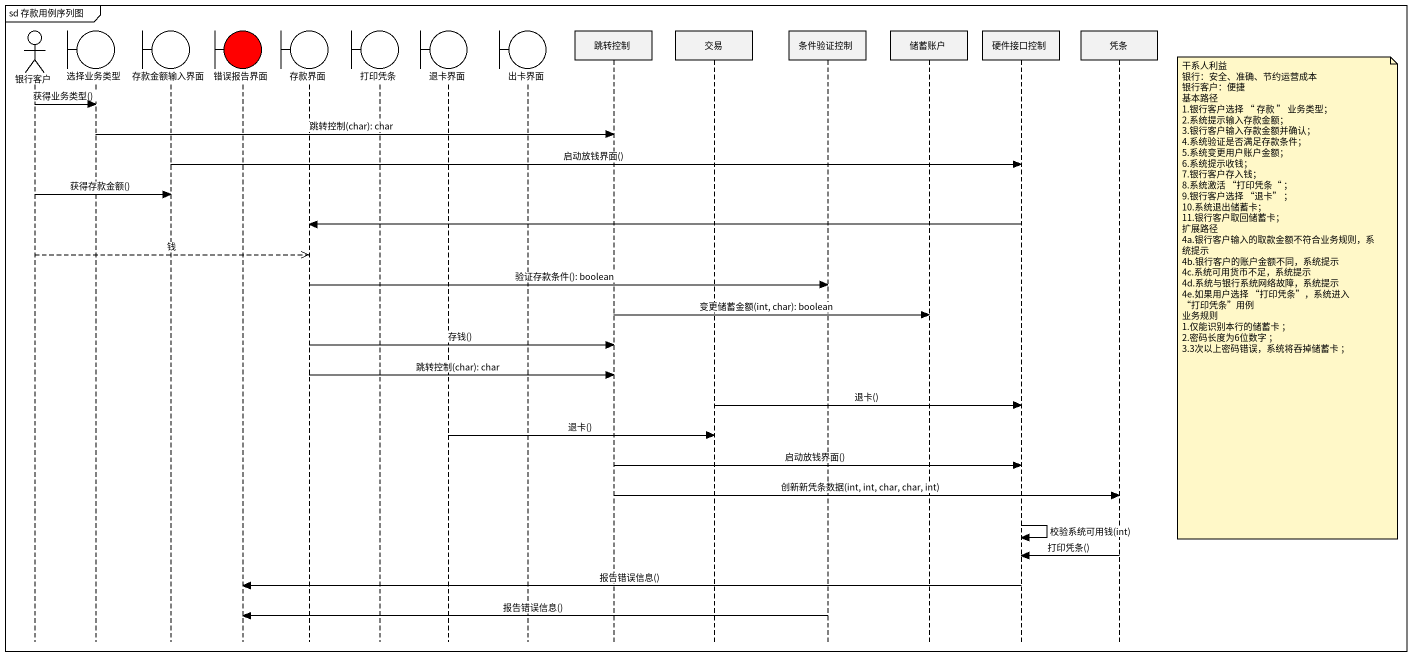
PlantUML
@startuml
mainframe sd 存款用例序列图
hide footbox
actor 银行客户
boundary 选择业务类型
boundary 存款金额输入界面
boundary 错误报告界面 #FF0000
boundary 存款界面
boundary 打印凭条
boundary 退卡界面
boundary 出卡界面
participant 跳转控制
participant 交易
participant 条件验证控制
participant 储蓄账户
participant 硬件接口控制
participant 凭条

银行客户 -> 选择业务类型 : 获得业务类型()
选择业务类型 -> 跳转控制 : 跳转控制(char): char
存款金额输入界面 -> 硬件接口控制 : 启动放钱界面()
银行客户 -> 存款金额输入界面 : 获得存款金额()
硬件接口控制 -> 存款界面
银行客户 -->> 存款界面 : 钱
存款界面 -> 条件验证控制 : 验证存款条件(): boolean
note right of 凭条
  干系人利益
  银行：安全、准确、节约运营成本
  银行客户：便捷
  基本路径
  1.银行客户选择 “ 存款 ” 业务类型；
  2.系统提示输入存款金额；
  3.银行客户输入存款金额并确认；
  4.系统验证是否满足存款条件；
  5.系统变更用户账户金额；
  6.系统提示收钱；
  7.银行客户存入钱；
  8.系统激活 “打印凭条“ ；
  9.银行客户选择 “退卡” ；
  10.系统退出储蓄卡；
  11.银行客户取回储蓄卡；
  扩展路径
  4a.银行客户输入的取款金额不符合业务规则，系统提示
  4b.银行客户的账户金额不同，系统提示
  4c.系统可用货币不足，系统提示
  4d.系统与银行系统网络故障，系统提示
  4e.如果用户选择 “打印凭条”，系统进入 “打印凭条”用例
  业务规则
  1.仅能识别本行的储蓄卡 ；
  2.密码长度为6位数字 ；
  3.3次以上密码错误，系统将吞掉储蓄卡 ；
end note
跳转控制 -> 储蓄账户 : 变更储蓄金额(int, char): boolean
存款界面 -> 跳转控制 : 存钱()
存款界面 -> 跳转控制 : 跳转控制(char): char
交易 -> 硬件接口控制 : 退卡()
退卡界面 -> 交易 : 退卡()
跳转控制 -> 硬件接口控制 : 启动放钱界面()
跳转控制 -> 凭条 : 创新新凭条数据(int, int, char, char, int)
硬件接口控制 -> 硬件接口控制 : 校验系统可用钱(int)
凭条 -> 硬件接口控制 : 打印凭条()
硬件接口控制 -> 错误报告界面 : 报告错误信息()
条件验证控制 -> 错误报告界面 : 报告错误信息()
@enduml
